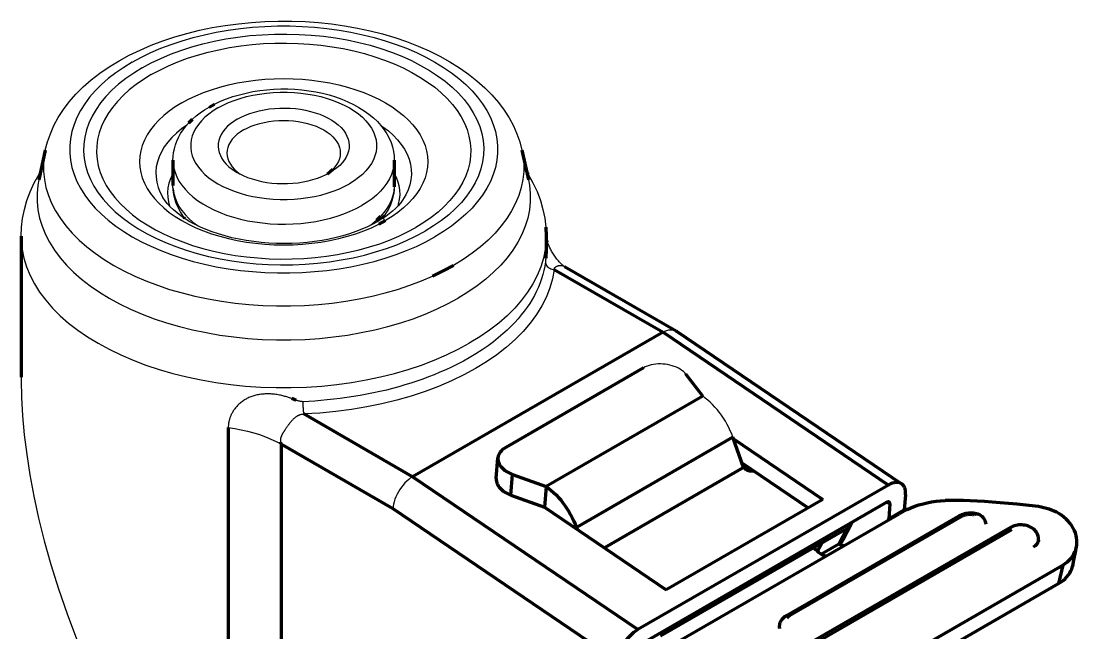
# Model space of a CAD drawing. Header units: millimetres. Extents: x 0 to 559, y 0 to 432.
# Drawn here: x 313.7 to 433, y 97.4 to 166.5 of the extents above; entities that cross this region are included whole.
import ezdxf

# ---------------------------------------------------------------- set-up
doc = ezdxf.new("R2010")
doc.units = ezdxf.units.MM
doc.layers.add('CAXA0', color=7, linetype='Continuous', lineweight=70)
doc.layers.add('CAXA3', color=7, linetype='Continuous', lineweight=25)

msp = doc.modelspace()

# ---------------------------------------------------------------- linework, layer by layer
at = {"layer": 'CAXA0', "color": 7, "linetype": 'Continuous', "lineweight": 70}
for p, q in [((334.948786, 156.811436), (335.576215, 157.14971)), ((332.672688, 155.038285), (333.061478, 155.427496)), ((316.456105, 151.946279), (315.725919, 148.591451)), ((370.290763, 151.946279), (371.020949, 148.591451)), ((330.873434, 150.792855), (330.873434, 147.935096)), ((355.873434, 150.792855), (355.873434, 147.935096)), ((348.616022, 149.490011), (348.276136, 149.234276)), ((348.91601, 149.761876), (348.616022, 149.490011)), ((370.834821, 149.446614), (370.99157, 149.208809)), ((355.873434, 147.935096), (355.871531, 147.809176)), ((332.114867, 144.364744), (332.189582, 144.223883)), ((354.306206, 144.43636), (353.856844, 144.004584)), ((354.735349, 144.500209), (354.493006, 144.180826)), ((354.107934, 143.564507), (354.885501, 143.984972)), ((372.984776, 143.226852), (373.025234, 142.219579)), ((313.721634, 142.219579), (313.721634, 126.283253)), ((373.025234, 142.219579), (373.012694, 141.721742)), ((373.025234, 142.219579), (373.025234, 141.272664)), ((373.020443, 140.803992), (373.016683, 140.638263)), ((373.023293, 140.979032), (373.020443, 140.803992)), ((373.024968, 141.166094), (373.023293, 140.979032)), ((373.025234, 141.273238), (373.024968, 141.166094)), ((373.180698, 141.532762), (373.144568, 141.639215)), ((372.984807, 139.840181), (372.978467, 139.732511)), ((372.990762, 139.951958), (372.984807, 139.840181)), ((372.996422, 140.069352), (372.990762, 139.951958)), ((373.00192, 140.195882), (372.996422, 140.069352)), ((373.007234, 140.333176), (373.00192, 140.195882)), ((373.012225, 140.481307), (373.007234, 140.333176)), ((373.016683, 140.638263), (373.012225, 140.481307)), ((361.408775, 138.29306), (362.556624, 138.918292)), ((373.940227, 138.452355), (386.224167, 131.36038)), ((375.088125, 138.804181), (387.696208, 131.52509)), ((360.1999, 137.707419), (361.408775, 138.29306)), ((386.224167, 131.36038), (357.940013, 115.030613)), ((386.224167, 131.36038), (411.675516, 114.095184)), ((387.697016, 131.524624), (387.753091, 131.489479)), ((387.753852, 131.488966), (413.174776, 114.24441)), ((384.011689, 127.328861), (368.455405, 118.347489)), ((390.707697, 124.118426), (388.804368, 126.605568)), ((390.707697, 124.118426), (373.030101, 113.912322)), ((344.653293, 123.731065), (344.287154, 123.864098)), ((344.780577, 123.685719), (344.653293, 123.731065)), ((357.940013, 115.030613), (345.656892, 122.122116)), ((337.121663, 120.586163), (337.121663, 68.765713)), ((394.118161, 119.493172), (376.440565, 109.287068)), ((395.323529, 116.065622), (394.118161, 119.493172)), ((394.186115, 119.29994), (404.258981, 112.466903)), ((343.065341, 118.868921), (343.055066, 118.951733)), ((343.076835, 118.712728), (343.076835, 64.109839)), ((355.726083, 111.409846), (343.076835, 118.712728)), ((367.393149, 114.817451), (367.578035, 117.150896)), ((395.323529, 116.065622), (379.607171, 106.991832)), ((395.132468, 116.608918), (402.627189, 111.524793)), ((396.259141, 115.655989), (396.330736, 115.79606)), ((396.427311, 115.674239), (396.448682, 115.71605)), ((383.391363, 97.765418), (357.940013, 115.030613)), ((369.036985, 112.966232), (369.221871, 115.299676)), ((369.221871, 115.299676), (373.030101, 113.912322)), ((373.030101, 113.912322), (372.845215, 111.578877)), ((411.675516, 114.095184), (383.391363, 97.765418)), ((369.036985, 112.966232), (372.845215, 111.578877)), ((411.521444, 112.150647), (383.237291, 95.820881)), ((404.258981, 112.466903), (386.581385, 102.260799)), ((411.585051, 112.180365), (411.521444, 112.150647)), ((411.537308, 112.174033), (411.844182, 111.965862)), ((413.611942, 112.986472), (413.479001, 111.308625)), ((381.085165, 94.207241), (355.726083, 111.409846)), ((372.845215, 111.578877), (386.581385, 102.260799)), ((411.844182, 111.965862), (411.711241, 110.288015)), ((411.711241, 110.288015), (413.479001, 111.308625)), ((413.460601, 111.158085), (413.479001, 111.308625)), ((386.355596, 95.522337), (412.910572, 110.853768)), ((400.150817, 99.331356), (419.596713, 110.558383)), ((400.511718, 99.346683), (419.957073, 110.573398)), ((411.694582, 110.15172), (411.711241, 110.288015)), ((421.818898, 110.795127), (421.789933, 110.804478)), ((421.837884, 110.78777), (421.818898, 110.795127)), ((376.440565, 109.287068), (376.227133, 109.284717)), ((376.440565, 109.287068), (376.508519, 109.093836)), ((425.465245, 109.292609), (403.191474, 96.432918)), ((406.975121, 109.15022), (403.262825, 107.006938)), ((425.614905, 109.033388), (403.697877, 96.379662)), ((406.09542, 107.429147), (406.975121, 109.15022)), ((406.589387, 107.939054), (407.469088, 109.660126)), ((422.722469, 109.66309), (422.722635, 109.661098)), ((427.894181, 109.263109), (427.88704, 109.267574)), ((403.680918, 106.605964), (404.146705, 107.517243)), ((406.09542, 107.429147), (404.12449, 106.291237)), ((406.637979, 107.232307), (406.063623, 107.41079)), ((428.62806, 107.858737), (428.627957, 107.857685)), ((403.262825, 107.006938), (385.938781, 97.004956)), ((432.674881, 105.789469), (432.80589, 106.506842)), ((432.80589, 106.506842), (432.921339, 107.129221)), ((407.688064, 91.373628), (431.376042, 105.049807)), ((431.376042, 105.049807), (430.886135, 102.949359)), ((432.567514, 105.191602), (432.674881, 105.789469)), ((407.198157, 89.27318), (430.886135, 102.949359)), ((399.374674, 97.882474), (399.37441, 97.883907))]:
    msp.add_line(p, q, dxfattribs=at)
for points in [[(368.455405, 118.347489), (368.271218, 118.229673), (368.108021, 118.103353), (367.965813, 117.968528), (367.843788, 117.823974), (367.742752, 117.670915), (367.665132, 117.513026), (367.611492, 117.350188), (367.581267, 117.182519), (367.578221, 117.150317)], [(367.578221, 117.150317), (367.575182, 117.014043), (367.593822, 116.844741), (367.636601, 116.67463), (367.702494, 116.507796), (367.792059, 116.344315), (367.904738, 116.18411), (368.037826, 116.031025), (368.191817, 115.885232), (368.366218, 115.746559), (368.556842, 115.618334), (368.762295, 115.501667), (368.983971, 115.395448), (369.221871, 115.299676)], [(396.488546, 115.689007), (396.448231, 115.677651), (396.344286, 115.660699), (396.237549, 115.654795), (396.127908, 115.660387), (396.015476, 115.677028), (395.904742, 115.704054), (395.795776, 115.741884), (395.688507, 115.790098), (395.587219, 115.846772), (395.493341, 115.911262), (395.405444, 115.984213), (395.323529, 116.065622)], [(367.393335, 114.816872), (367.390296, 114.680599), (367.408936, 114.511296), (367.451715, 114.341186), (367.517608, 114.174351), (367.607173, 114.010871), (367.719852, 113.850666), (367.85294, 113.69758), (368.006931, 113.551788), (368.181332, 113.413115), (368.371956, 113.28489), (368.577409, 113.168222), (368.799085, 113.062003), (369.036985, 112.966232)], [(373.030101, 113.912322), (373.316611, 113.706273), (373.597485, 113.482232), (373.872723, 113.2402), (374.143406, 112.979052), (374.408454, 112.699912), (374.664622, 112.406156), (374.912043, 112.097263), (375.150584, 111.773755), (375.3766, 111.440575), (375.589682, 111.097936), (375.790239, 110.745626), (375.975848, 110.387953), (376.145701, 110.026354), (376.300607, 109.659392), (376.440565, 109.287068)], [(413.174847, 114.243644), (413.046623, 114.315127), (412.887082, 114.369415), (412.711857, 114.394416), (412.521444, 114.391055), (412.321988, 114.35944), (412.11554, 114.299608), (411.900049, 114.211523), (411.675516, 114.095184)], [(413.611942, 112.986472), (413.618942, 113.22736), (413.603378, 113.447737), (413.56525, 113.647603), (413.503652, 113.828685), (413.41949, 113.989256), (413.31548, 114.124133), (413.190975, 114.232477), (413.174847, 114.243644)], [(411.771059, 112.174704), (411.740699, 112.190454), (411.694092, 112.200604), (411.6426, 112.197018), (411.585051, 112.180365)], [(411.844182, 111.965862), (411.843103, 112.032616), (411.83245, 112.088318), (411.812222, 112.132968), (411.781248, 112.167237), (411.771059, 112.174704)], [(413.785919, 111.321247), (414.224476, 111.516456), (414.672797, 111.691224), (415.130881, 111.845551), (415.599082, 111.979514), (416.077047, 112.093035), (416.563712, 112.185884), (417.058722, 112.257984), (417.562433, 112.30941), (418.074843, 112.340165)], [(428.297283, 111.696346), (427.243995, 111.811525), (426.227022, 111.916824), (425.247124, 112.012003), (424.306604, 112.097161), (423.404649, 112.171873), (422.53738, 112.234904), (421.704912, 112.285617), (420.908702, 112.323939), (420.146987, 112.34908), (419.419772, 112.360383), (418.72877, 112.357548), (418.074843, 112.340165)], [(413.785919, 111.321247), (413.614689, 111.237604), (413.429408, 111.141988), (413.230107, 111.034386), (413.01461, 110.913535), (412.924671, 110.861908)], [(421.132039, 110.920978), (420.95811, 110.922132), (420.783257, 110.912807), (420.608018, 110.893278), (420.43422, 110.863878), (420.262302, 110.824691), (420.093193, 110.775717)], [(421.81892, 110.795118), (421.641495, 110.849381), (421.474397, 110.885309), (421.304503, 110.908897), (421.132039, 110.920978)], [(430.923662, 110.87091), (430.664779, 111.013482), (430.39679, 111.143167), (430.11973, 111.260092), (429.832551, 111.364608), (429.536358, 111.456604), (429.234398, 111.535614), (428.927761, 111.601662), (428.615386, 111.65517), (428.297283, 111.696346)], [(407.468623, 109.660202), (407.509713, 109.749424), (407.545028, 109.854876)], [(419.769315, 110.648482), (419.615241, 110.568935), (419.595421, 110.557614)], [(419.596713, 110.558383), (419.623421, 110.572237), (419.68218, 110.593164), (419.745671, 110.603805), (419.813171, 110.60404), (419.883907, 110.593865), (419.957073, 110.573398)], [(420.093193, 110.775717), (419.928724, 110.717121), (419.769315, 110.648482)], [(419.957073, 110.573398), (420.013692, 110.603843), (420.072353, 110.632151), (420.133058, 110.658316), (420.195886, 110.682303), (420.260759, 110.704133), (420.327443, 110.723888), (420.396218, 110.74167), (420.466807, 110.757351), (420.538146, 110.77067), (420.610281, 110.781575), (420.683171, 110.790085), (420.755615, 110.796042), (420.827564, 110.799388), (420.899073, 110.800149), (420.969098, 110.798304), (421.037469, 110.793858), (421.10436, 110.786778), (421.169239, 110.776994), (421.231931, 110.764472), (421.292613, 110.74922), (421.351288, 110.731225)], [(421.789933, 110.804478), (421.721064, 110.818442), (421.649396, 110.821882), (421.575843, 110.814711), (421.501182, 110.797025), (421.426082, 110.769082), (421.351288, 110.731224)], [(422.722616, 109.66111), (422.700766, 109.811099), (422.664525, 109.946053), (422.613689, 110.075417), (422.548814, 110.198569), (422.469082, 110.316505), (422.374459, 110.42793), (422.265682, 110.530928), (422.141732, 110.625401), (422.001897, 110.710388), (421.837912, 110.787759)], [(432.921389, 107.129211), (432.948088, 107.299508), (432.969628, 107.569844), (432.965838, 107.843833), (432.936691, 108.121529), (432.882105, 108.401891), (432.801078, 108.680938), (432.693011, 108.958711), (432.558453, 109.234113), (432.39816, 109.501657), (432.211504, 109.76087), (431.999154, 110.011389), (431.763866, 110.248286), (431.506602, 110.469885), (431.226513, 110.677497), (430.923662, 110.87091)], [(406.975121, 109.15022), (407.117862, 109.245546), (407.242538, 109.352818), (407.34915, 109.472036), (407.438464, 109.604757), (407.468623, 109.660202)], [(427.887049, 109.267568), (427.74628, 109.345341), (427.593459, 109.414606), (427.43527, 109.472222), (427.272016, 109.518578), (427.104591, 109.553698), (426.934858, 109.577514), (426.763308, 109.590147), (426.590624, 109.591631), (426.419016, 109.581965), (426.248935, 109.561186), (426.081024, 109.529195), (425.917316, 109.48611), (425.758531, 109.43186), (425.60476, 109.365871), (425.465292, 109.292586)], [(428.627945, 107.857585), (428.633105, 107.930026), (428.632946, 108.056575), (428.621295, 108.181875), (428.598166, 108.306353), (428.563617, 108.429013), (428.517888, 108.54884), (428.460637, 108.666217), (428.391862, 108.780284), (428.311784, 108.889959), (428.21985, 108.995289), (428.115766, 109.095666), (427.999882, 109.189844), (427.894187, 109.263105)], [(406.09542, 107.429147), (406.238161, 107.524473), (406.362837, 107.631746), (406.469449, 107.750964), (406.558763, 107.883684), (406.588922, 107.93913)], [(428.627957, 107.857685), (428.621892, 107.810718), (428.602519, 107.722354), (428.572938, 107.635505), (428.532639, 107.549413), (428.48133, 107.464575), (428.418879, 107.381679), (428.344346, 107.300498), (428.257083, 107.221568), (428.157134, 107.146052), (428.044432, 107.074859)], [(403.262825, 107.006938), (403.440124, 106.822603), (403.620092, 106.655726), (403.802731, 106.506309), (403.989517, 106.37345), (404.178973, 106.258051), (404.366668, 106.16281), (404.552561, 106.088202), (404.621176, 106.067912)], [(431.376042, 105.049807), (431.647055, 105.223913), (431.892605, 105.410865), (432.112673, 105.610573), (432.306979, 105.824004), (432.475722, 106.049833), (432.619594, 106.284486), (432.738527, 106.526953), (432.832474, 106.777666), (432.902163, 107.03521), (432.921389, 107.129211)], [(430.886135, 102.949359), (431.158382, 103.122414), (431.407099, 103.306676), (431.632267, 103.502062), (431.833697, 103.709482), (432.011507, 103.927705), (432.166126, 104.153404), (432.29744, 104.385638), (432.405461, 104.624829), (432.490812, 104.869685), (432.553993, 105.120168), (432.567697, 105.191569)], [(400.150828, 99.331336), (400.118199, 99.312098), (399.979544, 99.220999), (399.855293, 99.123532), (399.74505, 99.019976), (399.648227, 98.91033), (399.564853, 98.794989), (399.495347, 98.675041), (399.439632, 98.55106), (399.397726, 98.423571), (399.36996, 98.294187), (399.356295, 98.164034), (399.356637, 98.033297), (399.371083, 97.903073), (399.374704, 97.882377)], [(400.151358, 99.331669), (400.178063, 99.345521), (400.236821, 99.366449), (400.300313, 99.377091), (400.367813, 99.377326), (400.438551, 99.367151), (400.511718, 99.346683)], [(400.25164, 99.104606), (400.271818, 99.138901), (400.297267, 99.173526), (400.328083, 99.2084), (400.364876, 99.243179), (400.407849, 99.277756), (400.456796, 99.312256), (400.511718, 99.346683)], [(381.085165, 94.207241), (381.117496, 94.462754), (381.171149, 94.723093), (381.246122, 94.988258), (381.343697, 95.261237), (381.462593, 95.539043), (381.598973, 95.812708), (381.753407, 96.082097), (381.925325, 96.347345), (382.109177, 96.59989), (382.305353, 96.839318), (382.513464, 97.066043), (382.726792, 97.272748), (382.943099, 97.456992), (383.164622, 97.621215), (383.391363, 97.765418)]]:
    msp.add_lwpolyline(points, dxfattribs=at)
at = {"layer": 'CAXA3', "color": 7, "linetype": 'Continuous', "lineweight": 25}
for points in [[(324.779351, 162.035235), (325.938905, 162.666659), (327.151664, 163.253492), (328.413736, 163.794713), (329.721875, 164.28962), (331.071596, 164.737083), (332.456707, 165.135688), (333.872047, 165.48468), (335.314044, 165.78382), (336.77835, 166.032717), (338.260129, 166.231011), (339.755291, 166.378554), (341.260439, 166.47528), (342.771204, 166.521067), (344.283019, 166.515887), (345.792154, 166.459785), (347.294155, 166.352875), (348.784583, 166.195373), (350.259804, 165.987474), (351.71567, 165.729465), (353.147572, 165.421807), (354.55137, 165.064972), (355.923233, 164.659406), (357.25854, 164.205865), (358.55242, 163.705378), (359.801705, 163.158435), (361.001718, 162.56622), (362.146259, 161.931077), (363.233455, 161.253267), (364.258532, 160.534811), (365.212927, 159.781461), (366.094519, 158.995321), (366.901842, 158.178006), (367.629792, 157.335589), (368.277551, 156.470778), (368.844809, 155.585819), (369.329211, 154.687185), (369.730759, 153.779438), (370.05094, 152.864677), (370.290755, 151.946317)], [(326.279344, 161.886662), (327.308542, 162.446535), (328.384552, 162.96781), (329.507375, 163.450486), (330.681117, 163.895934), (331.901672, 164.302784), (333.156718, 164.666929), (334.446607, 164.987936), (335.770987, 165.266239), (337.116492, 165.499028), (338.483334, 165.685841), (339.8713, 165.827141), (341.266379, 165.9215), (342.668644, 165.968444), (344.078023, 165.968448), (345.480288, 165.921511), (346.875369, 165.827158), (348.263337, 165.685865), (349.630182, 165.499058), (350.975689, 165.266275), (352.300074, 164.987979), (353.589967, 164.666978), (354.845019, 164.302839), (356.06558, 163.895995), (357.239328, 163.450553), (358.365791, 162.966122), (359.445441, 162.443092), (360.467381, 161.886744), (361.431027, 161.29674), (362.336962, 160.673417), (363.176043, 160.023067), (363.947592, 159.345416), (364.652287, 158.640739), (365.283013, 157.916147), (365.839022, 157.171441), (366.321064, 156.40682), (366.724271, 155.630004), (367.047847, 154.840868), (367.292589, 154.039537), (367.456026, 153.234099), (367.537336, 152.424513), (367.537342, 151.61082), (367.456044, 150.801233), (367.292618, 149.995794), (367.047888, 149.194462), (366.724323, 148.405325), (366.321127, 147.628507), (365.839097, 146.863884), (365.283098, 146.119174), (364.652382, 145.39458), (363.947698, 144.689899), (363.176159, 144.012245), (362.340135, 143.363988), (361.437257, 142.742758), (360.467524, 142.148554)], [(327.395304, 161.242377), (328.416321, 161.795764), (329.485657, 162.308428), (330.603312, 162.780369), (331.77388, 163.213063), (332.992767, 163.605033), (334.24619, 163.951847), (335.53454, 164.252993), (336.857425, 164.508982), (338.199886, 164.71692), (339.562144, 164.876261), (340.943978, 164.987552), (342.32976, 165.049533), (343.719537, 165.061644), (345.113263, 165.024446), (346.495176, 164.938359), (347.865144, 164.802828), (349.2233, 164.618408), (350.554285, 164.387184), (351.857791, 164.108626), (353.134126, 163.783265), (354.368858, 163.414779), (355.561513, 163.00268), (356.712565, 162.547456), (357.808995, 162.054256), (358.850185, 161.522649), (359.836755, 160.953066), (360.757547, 160.351948), (361.611815, 159.718936), (362.400306, 159.05439), (363.114103, 158.365823), (363.752359, 157.652964), (364.31592, 156.916085), (364.798415, 156.163518), (365.198923, 155.395086), (365.518363, 154.610967), (365.753125, 153.820029), (365.902246, 153.022193), (365.966687, 152.217537), (365.945721, 151.41516), (365.838377, 150.615089), (365.645625, 149.817297), (365.369645, 149.030807), (365.009492, 148.255746), (364.56611, 147.491987), (364.044514, 146.748166), (363.443816, 146.02451), (362.764904, 145.320791), (362.015455, 144.64497), (361.198028, 143.999697), (360.310064, 143.38232), (359.351564, 142.792839)], [(328.42602, 160.46997), (329.374539, 160.984859), (330.37616, 161.465059), (331.427085, 161.908749), (332.523327, 162.314246), (333.660726, 162.680012), (334.834969, 163.004658), (336.041602, 163.286955), (337.276046, 163.52583), (338.53362, 163.720378), (339.809554, 163.86986), (341.099006, 163.973711), (342.397086, 164.031534), (343.698869, 164.043113), (344.999418, 164.008401), (346.293799, 163.927532), (347.577102, 163.800812), (348.84446, 163.628721), (350.091063, 163.411913), (351.312185, 163.151209), (352.503192, 162.8476), (353.659566, 162.502235), (354.776922, 162.116426), (355.851021, 161.691636), (356.877788, 161.229477), (357.853328, 160.731701), (358.773941, 160.200197), (359.636135, 159.636981), (360.436638, 159.044189), (361.172415, 158.42407), (361.840675, 157.778977), (362.438881, 157.111356), (362.964766, 156.42374), (363.416335, 155.718738), (363.791874, 154.999023), (364.089958, 154.267326), (364.309458, 153.526422), (364.449541, 152.779122), (364.509674, 152.028261), (364.48963, 151.276686), (364.389486, 150.52725), (364.20962, 149.782794), (363.950716, 149.046143), (363.613755, 148.320091), (363.200015, 147.607392), (362.711066, 146.91075), (362.148764, 146.232808), (361.51524, 145.576136), (360.812897, 144.943227), (360.044401, 144.33648), (359.212667, 143.758198), (358.320848, 143.210573)], [(316.456113, 151.946317), (316.698069, 152.871685), (317.022136, 153.794644), (317.429667, 154.71163), (317.922472, 155.620349), (318.500878, 156.516063), (319.162862, 157.392161), (319.909239, 158.247063), (320.738795, 159.076868), (321.643748, 159.872879), (322.619219, 160.631379), (323.665183, 161.352734), (324.779351, 162.035235)], [(326.279344, 161.886662), (325.309611, 161.292458), (324.406733, 160.671228), (323.570709, 160.022971), (322.79917, 159.345317), (322.094486, 158.640636), (321.46377, 157.916042), (320.907771, 157.171333), (320.425741, 156.40671), (320.022545, 155.629892), (319.69898, 154.840755), (319.45425, 154.039422), (319.290824, 153.233984), (319.209526, 152.424397), (319.209532, 151.610703), (319.290842, 150.801117), (319.454279, 149.995679), (319.699021, 149.194348), (320.022597, 148.405213), (320.425804, 147.628396), (320.907846, 146.863776), (321.463855, 146.119069), (322.094581, 145.394478), (322.799276, 144.6898), (323.570825, 144.01215), (324.409906, 143.3618), (325.315841, 142.738476), (326.279487, 142.148472), (327.301427, 141.592124), (328.381077, 141.069094), (329.50754, 140.584663), (330.681288, 140.139221), (331.901849, 139.732377), (333.156901, 139.368238), (334.446794, 139.047237), (335.771178, 138.768941), (337.116686, 138.536159), (338.483531, 138.349351), (339.871499, 138.208058), (341.26658, 138.113706), (342.668845, 138.066769), (344.078224, 138.066772), (345.480489, 138.113716), (346.875568, 138.208075), (348.263534, 138.349375), (349.630376, 138.536189), (350.975881, 138.768977), (352.300261, 139.04728), (353.59015, 139.368288), (354.845196, 139.732432), (356.065751, 140.139282), (357.239493, 140.58473), (358.362316, 141.067407), (359.438326, 141.588681), (360.467524, 142.148554)], [(327.395304, 161.242377), (326.436804, 160.652896), (325.54884, 160.03552), (324.731413, 159.390247), (323.981964, 158.714425), (323.303052, 158.010707), (322.702354, 157.28705), (322.180758, 156.543229), (321.737376, 155.77947), (321.377223, 155.004409), (321.101243, 154.217919), (320.908491, 153.420127), (320.801147, 152.620056), (320.780181, 151.81768), (320.844622, 151.013024), (320.993743, 150.215188), (321.228505, 149.424249), (321.547945, 148.64013), (321.948453, 147.871698), (322.430948, 147.119132), (322.994509, 146.382252), (323.632765, 145.669393), (324.346562, 144.980826), (325.135053, 144.31628), (325.989321, 143.683268), (326.910113, 143.08215), (327.896683, 142.512567), (328.937873, 141.98096), (330.034303, 141.48776), (331.185355, 141.032537), (332.37801, 140.620437), (333.612742, 140.251952), (334.889077, 139.92659), (336.192583, 139.648032), (337.523568, 139.416808), (338.881724, 139.232388), (340.251692, 139.096857), (341.633605, 139.01077), (343.027331, 138.973572), (344.417108, 138.985684), (345.80289, 139.047664), (347.184724, 139.158955), (348.546982, 139.318296), (349.889443, 139.526234), (351.212328, 139.782224), (352.500678, 140.083369), (353.754101, 140.430183), (354.972988, 140.822154), (356.143556, 141.254848), (357.261211, 141.726788), (358.330547, 142.239452), (359.351564, 142.792839)], [(328.42602, 160.46997), (327.534201, 159.922346), (326.702467, 159.344064), (325.933971, 158.737317)], [(331.861367, 157.277662), (332.638934, 157.698127), (333.462468, 158.088331), (334.328442, 158.446602), (335.233148, 158.771408), (336.172713, 159.061356), (337.143111, 159.315206), (338.140189, 159.53187), (339.159677, 159.71042), (340.197209, 159.850093), (341.248341, 159.950289), (342.308574, 160.01058), (343.373366, 160.030707), (344.438159, 160.010585), (345.498392, 159.950299), (346.549527, 159.850108), (347.58706, 159.710441), (348.60655, 159.531895), (349.603631, 159.315236), (350.574034, 159.061391), (351.513602, 158.771447), (352.418313, 158.446646), (353.284293, 158.088378), (354.107832, 157.698178), (354.885405, 157.277717), (355.613683, 156.828795), (356.289545, 156.353334), (356.910099, 155.853371), (357.472687, 155.331046), (357.974899, 154.788596), (358.414586, 154.228344), (358.789865, 153.652689), (359.099127, 153.064096), (359.34105, 152.465085), (359.514598, 151.858222), (359.619026, 151.246106), (359.653888, 150.631356), (359.619035, 150.016606), (359.514615, 149.404489), (359.341077, 148.797625), (359.099163, 148.198614), (358.789908, 147.610019), (358.414638, 147.034362), (357.974959, 146.474108), (357.472755, 145.931656), (356.910174, 145.409328), (356.289628, 144.909362), (355.613772, 144.433898), (354.885501, 143.984972)], [(325.933971, 158.737317), (325.231628, 158.104407), (324.598104, 157.447736), (324.035802, 156.769793), (323.546853, 156.073151)], [(335.576215, 157.14971), (336.234674, 157.458694), (336.921393, 157.737917), (337.634367, 157.987187), (338.370293, 158.205834), (339.124056, 158.392923), (339.891554, 158.548143), (340.67075, 158.671695), (341.459129, 158.763601), (342.253513, 158.823813), (343.051007, 158.85237), (343.849417, 158.849332), (344.645796, 158.814735), (345.437084, 158.748681), (346.220955, 158.651236), (346.994641, 158.522497), (347.754985, 158.362673), (348.499286, 158.171935), (349.225304, 157.950307), (349.929503, 157.698208), (350.607777, 157.416488), (351.2588, 157.104937), (351.878644, 156.7645), (352.460685, 156.398329), (353.003929, 156.006822), (353.505967, 155.591311), (353.960424, 155.157524), (354.365984, 154.708338), (354.723674, 154.244269), (355.032345, 153.76859), (355.291673, 153.284427), (355.502599, 152.79307), (355.665868, 152.295699), (355.781775, 151.794548), (355.850692, 151.292695), (355.873434, 150.792855)], [(335.948782, 156.712387), (336.530416, 157.023112), (337.143176, 157.305238), (337.78706, 157.558765), (338.466004, 157.784788), (339.176072, 157.982213), (339.905463, 158.147758), (340.654498, 158.28089), (341.422856, 158.382142), (342.197764, 158.449831), (342.979331, 158.483395), (343.767449, 158.483397), (344.549018, 158.449836), (345.323926, 158.382151), (346.092285, 158.280903), (346.841323, 158.147774), (347.570716, 157.982233), (348.280787, 157.784812), (348.959734, 157.558792), (349.607036, 157.303696), (350.223213, 157.020001), (350.798024, 156.712423), (351.330777, 156.380563), (351.822163, 156.02482), (352.264015, 155.651108), (352.655504, 155.259125), (352.997459, 154.849173), (353.284195, 154.428065), (353.514789, 153.995615), (353.690165, 153.55201), (353.807407, 153.104623), (353.865544, 152.653391), (353.865548, 152.198378), (353.807417, 151.747146), (353.690181, 151.299758), (353.514812, 150.856152), (353.284223, 150.423701), (352.997493, 150.002592), (352.655545, 149.592638), (352.264061, 149.200654), (351.824938, 148.82891), (351.336279, 148.475136), (350.798086, 148.139331)], [(331.861367, 157.277662), (331.133096, 156.828736), (330.45724, 156.353272), (329.836694, 155.853306), (329.274113, 155.330978), (328.771909, 154.788526), (328.33223, 154.228272), (327.95696, 153.652615), (327.647705, 153.06402), (327.405791, 152.465009), (327.232253, 151.858145), (327.127833, 151.246027), (327.09298, 150.631278), (327.127842, 150.016528), (327.23227, 149.404412), (327.405818, 148.797549), (327.647741, 148.198538), (327.957003, 147.609945), (328.332282, 147.03429), (328.771969, 146.474038), (329.274181, 145.931588), (329.836769, 145.409263), (330.457323, 144.9093), (331.133185, 144.433839), (331.861463, 143.984917), (332.639036, 143.564455), (333.462575, 143.174256), (334.328555, 142.815988), (335.233266, 142.491187), (336.172834, 142.201243), (337.143237, 141.947398), (338.140318, 141.730739), (339.159808, 141.552193), (340.197341, 141.412526), (341.248476, 141.312335), (342.308709, 141.252049), (343.373502, 141.231927), (344.438294, 141.252054), (345.498527, 141.312345), (346.549659, 141.412541), (347.587191, 141.552213), (348.606679, 141.730764), (349.603757, 141.947428), (350.574155, 142.201277)], [(335.948782, 156.712387), (335.410589, 156.376583), (334.92193, 156.022809), (334.482807, 155.651065), (334.091323, 155.25908), (333.749375, 154.849126), (333.462645, 154.428017), (333.232056, 153.995567), (333.056687, 153.551961), (332.939451, 153.104573), (332.88132, 152.653341), (332.881324, 152.198327), (332.939461, 151.747095), (333.056703, 151.299709), (333.232079, 150.856103), (333.462673, 150.423654), (333.749409, 150.002546), (334.091364, 149.592594), (334.482853, 149.200611), (334.924705, 148.826898), (335.416091, 148.471156), (335.948844, 148.139296), (336.523655, 147.831718), (337.139832, 147.548023), (337.787134, 147.292927), (338.466081, 147.066907), (339.176152, 146.869485), (339.905545, 146.703944), (340.654583, 146.570816), (341.422942, 146.469568), (342.19785, 146.401883), (342.979419, 146.368321), (343.767537, 146.368323), (344.549104, 146.401888), (345.324012, 146.469577), (346.09237, 146.570829), (346.841405, 146.703961), (347.570796, 146.869506), (348.280864, 147.06693), (348.959808, 147.292953), (349.603692, 147.546481), (350.216452, 147.828607), (350.798086, 148.139331)], [(333.061478, 155.427496), (333.484814, 155.800479), (333.940379, 156.155371), (334.428637, 156.492611), (334.948786, 156.811436)], [(338.140822, 155.446841), (338.584196, 155.68218), (339.052292, 155.89391), (339.545108, 156.082031), (340.066146, 156.247452), (340.611906, 156.389264), (341.171882, 156.504738), (341.746349, 156.593362), (342.335033, 156.655647), (342.926602, 156.690395), (343.521113, 156.697071), (344.118508, 156.67621), (344.707291, 156.628212), (345.287293, 156.552553), (345.858683, 156.449758), (346.410461, 156.321805), (346.942248, 156.168207), (347.454423, 155.989451), (347.937129, 155.788979), (348.389795, 155.566369), (348.812992, 155.322042), (349.198573, 155.0607), (349.54581, 154.782016), (349.855433, 154.486317), (350.12148, 154.179295), (350.343109, 153.860731), (350.521163, 153.530845), (350.652216, 153.195986), (350.735356, 152.856058), (350.771494, 152.511156), (350.759935, 152.16792), (350.699754, 151.826382), (350.591876, 151.48651), (350.438378, 151.154845), (350.238374, 150.831546), (349.992749, 150.516455), (349.706231, 150.215636), (349.380396, 149.931111), (349.013668, 149.660858), (348.606138, 149.404931)], [(323.546853, 156.073151), (323.133113, 155.360453), (322.796152, 154.634401), (322.537248, 153.89775), (322.357382, 153.153294), (322.257238, 152.403857), (322.237194, 151.652283), (322.297327, 150.901422), (322.43741, 150.154122), (322.65691, 149.413218), (322.954994, 148.681521), (323.330533, 147.961806), (323.782102, 147.256803), (324.307987, 146.569187), (324.906193, 145.901567), (325.574453, 145.256473), (326.31023, 144.636355), (327.110733, 144.043563), (327.972927, 143.480347), (328.89354, 142.948842), (329.86908, 142.451067), (330.895847, 141.988907), (331.969946, 141.564117), (333.087302, 141.178308), (334.243676, 140.832944), (335.434683, 140.529334), (336.655805, 140.268631), (337.902408, 140.051822), (339.169766, 139.879732), (340.453069, 139.753011), (341.74745, 139.672142), (343.047999, 139.637431), (344.349782, 139.649009), (345.647862, 139.706833), (346.937314, 139.810683), (348.213248, 139.960166), (349.470822, 140.154714), (350.705266, 140.393589), (351.911899, 140.675885), (353.086142, 141.000532), (354.223541, 141.366297), (355.319783, 141.771794), (356.370708, 142.215484), (357.372329, 142.695685), (358.320848, 143.210573)], [(330.873434, 150.792855), (330.890406, 151.224722), (330.941881, 151.658999), (331.028575, 152.093903), (331.150797, 152.526935), (331.309022, 152.957027), (331.504535, 153.384605), (331.738689, 153.809143), (332.011519, 154.227742), (332.322517, 154.637604), (332.672688, 155.038285)], [(338.140822, 155.446841), (337.7332, 155.19086), (337.366472, 154.920608), (337.040637, 154.636082), (336.754119, 154.335264), (336.508494, 154.020172), (336.30849, 153.696874), (336.154991, 153.365209), (336.047114, 153.025337), (335.986933, 152.683799), (335.975374, 152.340563), (336.011512, 151.995661), (336.094652, 151.655733), (336.225705, 151.320874), (336.403759, 150.990987), (336.625388, 150.672424), (336.891435, 150.365402), (337.201058, 150.069703), (337.548295, 149.791018), (337.933876, 149.529677), (338.141147, 149.405171)], [(338.847932, 154.222098), (339.259573, 154.439873), (339.702523, 154.636106), (340.173411, 154.809303), (340.668653, 154.958148), (341.18448, 155.081505), (341.716966, 155.178438), (342.262059, 155.248208), (342.815611, 155.290284), (343.373407, 155.304346), (343.931204, 155.290287), (344.484756, 155.248213), (345.02985, 155.178446), (345.562338, 155.081516), (346.078167, 154.958161), (346.573411, 154.809319), (347.044301, 154.636123), (347.487254, 154.439893), (347.898899, 154.22212), (348.276101, 153.984462), (348.615992, 153.728728), (348.915983, 153.456865), (349.173793, 153.170941), (349.387458, 152.873132), (349.555352, 152.565705), (349.676199, 152.251), (349.749078, 151.931412), (349.773434, 151.609357)], [(332.421466, 154.750826), (331.844204, 154.339258), (331.266256, 153.862719), (330.747294, 153.364065), (330.289845, 152.845726), (329.896138, 152.310226), (329.568091, 151.760174), (329.307302, 151.198251), (329.115042, 150.627194), (328.992247, 150.049785), (328.939516, 149.468837), (328.957106, 148.887181), (329.044931, 148.307649), (329.202562, 147.733067), (329.429233, 147.166233), (329.744615, 146.575318)], [(338.847932, 154.222098), (338.470732, 153.984438), (338.130846, 153.728703), (337.830858, 153.456838), (337.573053, 153.170913), (337.359392, 152.873103), (337.191502, 152.565676), (337.07066, 152.25097), (336.997786, 151.931381), (336.973434, 151.609357)], [(354.342142, 154.734744), (354.592365, 154.568559), (355.198773, 154.103958), (355.747569, 153.616067), (356.23608, 153.107262), (356.661925, 152.580023), (357.02303, 152.036919), (357.317635, 151.480594), (357.544306, 150.913759), (357.701937, 150.339177), (357.789762, 149.759646), (357.807352, 149.17799), (357.754621, 148.597042), (357.631826, 148.019633), (357.439566, 147.448575), (357.178777, 146.886652), (357.002253, 146.575318)], [(316.456105, 151.946279), (316.347644, 151.358492), (316.255893, 150.448942), (316.2559, 149.53785), (316.347664, 148.6283), (316.530874, 147.72337), (316.804911, 146.82612), (317.168848, 145.939588), (317.621452, 145.066773), (318.161194, 144.210628), (318.786245, 143.374051), (319.494492, 142.559871), (320.283537, 141.770845), (321.150711, 141.009641), (322.09308, 140.278836), (323.107455, 139.580901), (324.190404, 138.9182), (325.338262, 138.292974), (326.547145, 137.707338), (327.812963, 137.163275), (329.131433, 136.662625), (330.498093, 136.207083), (331.90832, 135.798189), (333.35734, 135.437327), (334.840252, 135.125719), (336.352038, 134.864419), (337.887581, 134.654311), (339.441687, 134.496105), (341.009097, 134.390337), (342.584507, 134.337366), (344.162587, 134.33737), (345.737996, 134.390349), (347.305404, 134.496124), (348.859508, 134.654337), (350.395049, 134.864453), (351.90683, 135.12576), (353.389738, 135.437376), (354.838753, 135.798244), (356.248974, 136.207145), (357.615627, 136.662694), (358.93409, 137.16335), (360.1999, 137.707419)], [(336.973434, 151.609357), (336.99779, 151.287302), (337.070669, 150.967714), (337.191516, 150.653009), (337.35941, 150.345582), (337.573075, 150.047773), (337.830885, 149.761849)], [(349.773434, 151.609357), (349.749082, 151.287333), (349.676208, 150.967744), (349.555366, 150.653038), (349.387476, 150.345611), (349.173815, 150.047801), (348.91601, 149.761876)], [(370.290763, 151.946279), (370.399204, 151.358622), (370.490968, 150.449072), (370.490975, 149.537981), (370.399224, 148.62843), (370.216027, 147.723499), (369.942002, 146.826248), (369.578079, 145.939714), (369.125487, 145.066897), (368.585758, 144.21075), (367.960719, 143.374169), (367.252484, 142.559986), (366.46345, 141.770956), (365.596286, 141.009748), (364.653928, 140.278938), (363.639563, 139.580999), (362.556624, 138.918292)], [(330.873434, 150.792855), (330.890568, 150.415128), (330.966613, 149.913321), (331.103104, 149.415799), (331.299375, 148.924987), (331.554469, 148.443274), (331.867144, 147.973008), (332.235876, 147.51648), (332.65887, 147.075915), (333.134063, 146.653458), (333.659142, 146.251167), (334.231548, 145.871004), (334.848493, 145.514819), (335.50697, 145.184348), (336.203771, 144.881201), (336.935503, 144.606855), (337.698599, 144.362647), (338.489343, 144.149766), (339.303881, 143.96925), (340.138246, 143.821977), (340.988373, 143.708666), (341.850119, 143.629868), (342.719287, 143.585968), (343.591641, 143.577179), (344.462933, 143.603544), (345.328916, 143.664934), (346.185373, 143.761052), (347.02813, 143.891427), (347.853082, 144.055425), (348.656209, 144.252248), (349.4336, 144.480935), (350.181466, 144.740374), (350.896163, 145.0293), (351.574211, 145.346305), (352.212306, 145.689845)], [(355.873434, 150.792855), (355.871531, 150.666934), (355.825872, 150.163901), (355.719546, 149.663932), (355.553072, 149.169463), (355.327259, 148.682902), (355.043208, 148.206622), (354.702303, 147.742941), (354.306206, 147.294119), (353.856844, 146.862342), (353.356409, 146.449715), (352.807338, 146.058247), (352.212306, 145.689845)], [(315.207079, 148.22835), (315.756992, 149.211591), (315.911978, 149.446298)], [(330.873434, 149.292431), (330.831976, 149.222916), (330.595062, 148.712437), (330.420404, 148.193661)], [(337.830885, 149.761849), (338.130876, 149.489986), (338.470767, 149.234252)], [(338.141147, 149.405171), (338.357073, 149.28535), (338.809739, 149.06274), (339.292445, 148.862268), (339.80462, 148.683512), (340.336407, 148.529914), (340.888185, 148.401961), (341.459575, 148.299166), (342.039577, 148.223506), (342.62836, 148.175509), (343.225755, 148.154648), (343.820266, 148.161324), (344.411835, 148.196072), (345.000518, 148.258357), (345.574986, 148.346981), (346.134962, 148.462454), (346.680721, 148.604266), (347.20176, 148.769688), (347.694576, 148.957808), (348.162672, 149.169538), (348.606046, 149.404878)], [(355.873434, 149.285429), (356.041038, 148.968931), (356.246957, 148.453991), (356.390157, 147.932012), (356.469941, 147.405537), (356.48592, 146.877131), (356.438017, 146.34937), (356.326464, 145.824823), (356.253727, 145.608776)], [(370.99157, 149.208809), (371.534882, 148.237946), (371.993545, 147.251809), (372.367401, 146.254184), (372.656863, 145.248224), (372.862393, 144.237739), (372.984776, 143.226852)], [(313.721634, 142.219579), (313.761644, 143.221256), (313.882927, 144.228157), (314.087083, 145.236286), (314.374882, 146.240298), (314.74736, 147.237568), (315.207079, 148.22835)], [(315.725919, 148.591451), (315.614516, 147.98772), (315.520276, 147.053496), (315.520283, 146.117689), (315.614536, 145.183466), (315.802716, 144.253987), (316.084187, 143.332398), (316.457996, 142.421817)], [(330.420404, 148.193661), (330.308851, 147.669114), (330.260947, 147.141352), (330.276927, 146.612946), (330.356711, 146.086471), (330.48464, 145.620158)], [(332.260113, 144.176302), (332.023194, 144.483682), (331.714523, 144.95936), (331.455195, 145.443523), (331.244269, 145.93488), (331.081, 146.432252), (330.965093, 146.933403), (330.896176, 147.435256), (330.873434, 147.935096)], [(355.873434, 147.935096), (355.856462, 147.503229), (355.804987, 147.068952), (355.718293, 146.634047), (355.596071, 146.201016), (355.437846, 145.770923), (355.242333, 145.343346), (355.008179, 144.918808), (354.735349, 144.500209)], [(371.020949, 148.591451), (371.132332, 147.987853), (371.226585, 147.05363), (371.226592, 146.117823), (371.132352, 145.183599), (370.944185, 144.25412), (370.662728, 143.332529), (370.288932, 142.421946)], [(330.890643, 147.556872), (330.966613, 147.055563), (331.103104, 146.558041), (331.299375, 146.067228), (331.554469, 145.585515), (331.867144, 145.11525), (332.235876, 144.658722), (332.65887, 144.218156), (333.134063, 143.795699), (333.626127, 143.418704)], [(355.871531, 147.809176), (355.825872, 147.306143), (355.719546, 146.806173), (355.553072, 146.311704), (355.327259, 145.825144), (355.043208, 145.348863), (354.702303, 144.885182), (354.306206, 144.43636)], [(350.813207, 142.494901), (350.075902, 142.272647), (349.310416, 142.072343), (348.519869, 141.895462), (347.707788, 141.743327), (346.87704, 141.616922), (346.03087, 141.517136), (345.173492, 141.444756), (344.30824, 141.400258), (343.438434, 141.383964), (342.568333, 141.396026), (341.701323, 141.436383), (340.840791, 141.504824), (339.990997, 141.600868), (339.15523, 141.723912), (338.336681, 141.873206), (337.53938, 142.047637), (336.766393, 142.246039), (336.020426, 142.467164), (335.30485, 142.70935), (334.622317, 142.970894), (333.974886, 143.250112), (333.364954, 143.544956), (332.795071, 143.852959), (332.266023, 144.172314), (331.777903, 144.501608), (331.333291, 144.837523), (330.93188, 145.178454), (330.571091, 145.525193), (330.251734, 145.876002), (329.97611, 146.22694), (329.744613, 146.575322)], [(357.002255, 146.575322), (356.801566, 146.269916), (356.567018, 145.962426), (356.298877, 145.654685), (355.998799, 145.349559), (355.667134, 145.048075), (355.301603, 144.749217), (354.901403, 144.45377)], [(354.901403, 144.45377), (354.468481, 144.164436), (354.003937, 143.882905)], [(354.641666, 144.376745), (354.614041, 144.31722), (354.559135, 144.225022)], [(350.574155, 142.201277), (351.51372, 142.491226), (352.418426, 142.816031), (353.2844, 143.174303), (354.107934, 143.564507)], [(354.003937, 143.882905), (353.438842, 143.574223), (352.835265, 143.27919), (352.194998, 142.999734)], [(353.856844, 144.004584), (353.356409, 143.591956), (353.09754, 143.407392)], [(313.721634, 142.219579), (313.734181, 141.7216), (313.834478, 140.727469), (314.034726, 139.738387), (314.334246, 138.7577), (314.732026, 137.788727), (315.226719, 136.834747), (315.816652, 135.898988), (316.499829, 134.984615), (317.273937, 134.094723), (318.136357, 133.232324), (319.084172, 132.400334), (320.114174, 131.601569), (321.222878, 130.838732), (322.406532, 130.114405), (323.661132, 129.431038), (324.982432, 128.790943), (326.365961, 128.196286), (327.807038, 127.649079), (329.300787, 127.151175), (330.842154, 126.704257), (332.425922, 126.309839), (334.046733, 125.969253), (335.699103, 125.683654), (337.37744, 125.454007), (339.076066, 125.28109), (340.789232, 125.165487), (342.511143, 125.107589), (344.235972, 125.107593), (345.957882, 125.165499), (347.671047, 125.28111), (349.36967, 125.454036), (351.048004, 125.683691), (352.700369, 125.969298), (354.321176, 126.309891), (355.904938, 126.704318), (357.446298, 127.151243), (358.94004, 127.649154), (360.381109, 128.196368), (361.76463, 128.791031), (363.085921, 129.431132), (364.34051, 130.114506)], [(316.457996, 142.421817), (316.922879, 141.525325), (317.477261, 140.645956), (318.119268, 139.786684), (318.846728, 138.950419), (319.657178, 138.139988), (320.547876, 137.358135), (321.515808, 136.607505), (322.5577, 135.890638), (323.670026, 135.20996), (324.849022, 134.567773), (326.090699, 133.966251), (327.390854, 133.407429), (328.74509, 132.893198), (330.148824, 132.425298), (331.597305, 132.005312), (333.085634, 131.634662), (334.608773, 131.3146), (336.161568, 131.046212), (337.738767, 130.830404), (339.335031, 130.667906), (340.94496, 130.55927), (342.563106, 130.504861), (344.183994, 130.504865), (345.802139, 130.559281), (347.412067, 130.667926), (349.008329, 130.830431), (350.585524, 131.046246), (352.138316, 131.314643), (353.66145, 131.634711), (355.149773, 132.005369), (356.598248, 132.425361), (358.001975, 132.893268), (359.356204, 133.407506), (360.656351, 133.966334), (361.898019, 134.567862), (363.077006, 135.210054)], [(352.194998, 142.999734), (351.520235, 142.737743), (350.813207, 142.494901)], [(370.288932, 142.421946), (369.824062, 141.525452), (369.269692, 140.64608), (368.627698, 139.786806), (367.90025, 138.950537), (367.089812, 138.140102), (366.199125, 137.358245), (365.231204, 136.60761), (364.189322, 135.890738), (363.077006, 135.210054)], [(373.084172, 141.835803), (373.059851, 141.924102), (373.039491, 142.003873), (373.025234, 142.064327)], [(373.012694, 141.721742), (372.912411, 140.727611), (372.712178, 139.738528), (372.412672, 138.75784), (372.014906, 137.788865), (371.520226, 136.834883), (370.930307, 135.89912), (370.247144, 134.984744), (369.473049, 134.094849), (368.61064, 133.232445), (367.662838, 132.40045), (366.632847, 131.601681), (365.524154, 130.838839), (364.34051, 130.114506)], [(373.144568, 141.639215), (373.112377, 141.740589), (373.084172, 141.835803)], [(375.093917, 138.800861), (375.081508, 138.808175), (375.038715, 138.835529), (374.985066, 138.873334), (374.919957, 138.923267), (374.846025, 138.984451), (374.766768, 139.054682), (374.682528, 139.13412), (374.594143, 139.222461), (374.504145, 139.317491), (374.414637, 139.417029), (374.327354, 139.51896), (374.242426, 139.62287), (374.158962, 139.729711), (374.076954, 139.839479), (373.997348, 139.950853), (373.92034, 140.063434), (373.846294, 140.176533), (373.775342, 140.289757), (373.707168, 140.403439), (373.642029, 140.516998), (373.579973, 140.630156), (373.520395, 140.743891), (373.463359, 140.858034), (373.409146, 140.971935), (373.357577, 141.085874), (373.308768, 141.199518), (373.262965, 141.312156), (373.220272, 141.423328), (373.180698, 141.532762)], [(372.978467, 139.732511), (372.971541, 139.626829), (372.967862, 139.575731), (372.96402, 139.525811), (372.960027, 139.477286), (372.955916, 139.431498), (372.9517, 139.388893), (372.947369, 139.349024), (372.942923, 139.311892)], [(373.940227, 138.452355), (373.749331, 137.404488), (373.45452, 136.371908), (373.055792, 135.354615), (372.551022, 134.349097), (371.942336, 133.358867), (371.236115, 132.394454), (370.431309, 131.456168), (369.528969, 130.5437), (368.53862, 129.666648), (367.459412, 128.825432), (366.292196, 128.019632), (365.049045, 127.257581), (363.729112, 126.539691), (362.333245, 125.86555), (360.876057, 125.242248), (359.356883, 124.670322), (357.776389, 124.149236), (356.151185, 123.68447), (354.480786, 123.276649), (352.765677, 122.925149), (351.023927, 122.633584), (349.261557, 122.40316), (347.472545, 122.23267), (345.656892, 122.122116)], [(372.942923, 139.311892), (372.869177, 138.832517), (372.772049, 138.354216), (372.65157, 137.87737), (372.507719, 137.402141), (372.340614, 136.929133), (372.150623, 136.45938), (371.937836, 135.993014), (371.702562, 135.530634), (371.445817, 135.073924), (371.16872, 134.62424), (370.871156, 134.180821), (370.552245, 133.742174), (370.213574, 133.31032), (369.854176, 132.883881), (369.468139, 132.45659), (369.055069, 132.029382), (368.614039, 131.602622), (368.13631, 131.169894), (367.618753, 130.731196), (367.061013, 130.289022), (366.4569, 129.841452), (365.802713, 129.389164), (365.097889, 128.93517), (364.34051, 128.481501)], [(372.942923, 139.311892), (372.951454, 139.204949), (372.976903, 139.099101), (373.018832, 138.996158), (373.076526, 138.897881), (373.148996, 138.805953), (373.235003, 138.721947), (373.333076, 138.647298), (373.441535, 138.583286), (373.558526, 138.531005), (373.682046, 138.491349), (373.809983, 138.464998), (373.940147, 138.452401)], [(373.940147, 138.452401), (373.939086, 138.483145), (373.941267, 138.512982), (373.946685, 138.541855), (373.955711, 138.569773), (373.967958, 138.596596), (373.982285, 138.622083), (373.998586, 138.646118), (374.01695, 138.668771), (374.036525, 138.690139), (374.057069, 138.710128), (374.078808, 138.728829), (374.101592, 138.746624), (374.125269, 138.763496), (374.149969, 138.779415), (374.175944, 138.794695), (374.203219, 138.80934), (374.231729, 138.823221), (374.261587, 138.836396), (374.292913, 138.848836), (374.325527, 138.860394), (374.359093, 138.870953), (374.39352, 138.880416), (374.428837, 138.888745), (374.46489, 138.895922), (374.501545, 138.90186), (374.538863, 138.90651), (374.576969, 138.909883), (374.615959, 138.911877), (374.655623, 138.912378), (374.695629, 138.911361), (374.736148, 138.908713), (374.776879, 138.904346), (374.816827, 138.898392), (374.855915, 138.89087), (374.894169, 138.881773), (374.930823, 138.87137), (374.965748, 138.859804), (374.99911, 138.847113), (375.030636, 138.833519), (375.060259, 138.819188), (375.088125, 138.804181)], [(386.224167, 131.36038), (386.445485, 131.475362), (386.663392, 131.562763), (386.875483, 131.621642), (387.07936, 131.651405), (387.272797, 131.651725), (387.453772, 131.622552)], [(387.453772, 131.622552), (387.62022, 131.564263), (387.697016, 131.524624)], [(364.34051, 128.481501), (363.673243, 128.108144), (363.005993, 127.75721), (362.341018, 127.427988), (361.683463, 127.121105), (361.032408, 126.834318), (360.38022, 126.563003), (359.72825, 126.306848), (359.077486, 126.065395), (358.418564, 125.834685), (357.750272, 125.614194), (357.074896, 125.404574), (356.387573, 125.204321), (355.686753, 125.013193), (354.974667, 124.832005), (354.251936, 124.661063), (353.51733, 124.500261), (352.772897, 124.350229), (352.024347, 124.212123), (351.27079, 124.085689), (350.514268, 123.971179), (349.765228, 123.869814), (349.024215, 123.781082), (348.292094, 123.704517), (347.580059, 123.640494), (346.892326, 123.588321), (346.225978, 123.546745), (345.581526, 123.514877)], [(388.804368, 126.605568), (388.670968, 126.761673), (388.519622, 126.908497), (388.35033, 127.046042), (388.161437, 127.175266), (387.954598, 127.295211), (387.734778, 127.402997), (387.501661, 127.498331), (387.255562, 127.581507), (387.002387, 127.650528), (386.741966, 127.705052), (386.474468, 127.745422), (386.206314, 127.770668), (385.937488, 127.780425), (385.668006, 127.775059), (385.404335, 127.754699), (385.146616, 127.718981), (384.894708, 127.668268), (384.654657, 127.603778), (384.428478, 127.525917), (384.214155, 127.434277), (384.011689, 127.328861)], [(313.72164, 126.355041), (313.722896, 125.957118), (313.770697, 123.977447), (313.890134, 121.915355), (314.08392, 119.777885), (314.355351, 117.562537), (314.710873, 115.253684), (315.155953, 112.850442), (315.694691, 110.36032), (316.334304, 107.781227), (317.08327, 105.103244), (317.943431, 102.34593), (318.910088, 99.551522), (319.982274, 96.726869)], [(344.287154, 123.864098), (344.204287, 123.893582), (344.118478, 123.923658), (344.029494, 123.954387), (343.936691, 123.985444), (343.840326, 124.016842), (343.740142, 124.048609), (343.634714, 124.080458), (343.523535, 124.11265), (343.407114, 124.144992), (343.285558, 124.176523), (343.158002, 124.20742), (343.025316, 124.237586), (342.890206, 124.265625), (342.752847, 124.291321), (342.613072, 124.314929), (342.473073, 124.335717), (342.333124, 124.353488), (342.192958, 124.368442), (342.053957, 124.38041), (341.916519, 124.389284), (341.78025, 124.395151), (341.64534, 124.39812), (341.511866, 124.398181), (341.379756, 124.395322), (341.24898, 124.389646), (341.119529, 124.381155), (340.991415, 124.369827), (340.86464, 124.35573), (340.739214, 124.338868), (340.615129, 124.319217), (340.49237, 124.296804), (340.370938, 124.271635), (340.250831, 124.243686), (340.132037, 124.212937), (340.014548, 124.179394), (339.898371, 124.143035), (339.783507, 124.103791), (339.669945, 124.06167), (339.557696, 124.016647), (339.4468, 123.968616), (339.337241, 123.917581), (339.229034, 123.86352), (339.12226, 123.806286), (339.016841, 123.745832), (338.912853, 123.682189), (338.810616, 123.615326), (338.709918, 123.545012), (338.610966, 123.471459), (338.514705, 123.395285), (338.421125, 123.316292), (338.330228, 123.234649), (338.242966, 123.151521), (338.159511, 123.066878), (338.079682, 122.980713), (338.003893, 122.894217), (337.932276, 122.807412), (337.86469, 122.720241), (337.801139, 122.633778), (337.741776, 122.548203), (337.686438, 122.463307), (337.634664, 122.37958), (337.586464, 122.297091), (337.54182, 122.21575), (337.500233, 122.135813), (337.461681, 122.057301), (337.426181, 121.98018), (337.393292, 121.904621), (337.363009, 121.83068), (337.335333, 121.758293), (337.309839, 121.687454), (337.286516, 121.618234), (337.265373, 121.550556), (337.246011, 121.4842), (337.228403, 121.41921), (337.212574, 121.355538), (337.198198, 121.29282), (337.185242, 121.231063), (337.173738, 121.170257), (337.163464, 121.110016), (337.154385, 121.050274), (337.146534, 120.991095), (337.139793, 120.932292), (337.134145, 120.87383), (337.129607, 120.815743), (337.126097, 120.757942), (337.12359, 120.700396), (337.122112, 120.643137), (337.121663, 120.586163)], [(394.118161, 119.493172), (393.978203, 119.865496), (393.823297, 120.232458), (393.653444, 120.594057), (393.467835, 120.95173), (393.267278, 121.30404), (393.054196, 121.646679), (392.82818, 121.979859), (392.589639, 122.303367), (392.342218, 122.61226), (392.08605, 122.906015), (391.821002, 123.185155), (391.550319, 123.446304), (391.275081, 123.688336), (390.994207, 123.912377), (390.707697, 124.118426)], [(345.581526, 123.514877), (345.519467, 123.514646), (345.457274, 123.517275), (345.394948, 123.522765), (345.332301, 123.531479), (345.26952, 123.543055), (345.207169, 123.556399), (345.145475, 123.571398), (345.08421, 123.588161), (345.02326, 123.605928), (344.962979, 123.624483), (344.903013, 123.644038), (344.84218, 123.664481), (344.780577, 123.685719)], [(345.655994, 122.122635), (345.646274, 122.204769), (345.636721, 122.299469), (345.627497, 122.405113), (345.618761, 122.519895), (345.610662, 122.64185), (345.603338, 122.768892), (345.596916, 122.898847), (345.591504, 123.029491), (345.587195, 123.158589), (345.584064, 123.283932), (345.582163, 123.403376), (345.581526, 123.514877)], [(343.577365, 120.398034), (343.638676, 120.49096), (343.670831, 120.539019), (343.70404, 120.588107), (343.738453, 120.638453), (343.774109, 120.690027), (343.811049, 120.742762), (343.849434, 120.796819), (343.889413, 120.85231), (343.930929, 120.908985), (343.973839, 120.96646), (344.018272, 121.024849), (344.064155, 121.083883), (344.110987, 121.142631), (344.158897, 121.201243), (344.207736, 121.259453), (344.256502, 121.315795), (344.304865, 121.369975), (344.353023, 121.422318), (344.400711, 121.472378), (344.447646, 121.519957), (344.493979, 121.565341), (344.540101, 121.608812), (344.586071, 121.65049), (344.631745, 121.690312), (344.677218, 121.728269), (344.722586, 121.764485), (344.767685, 121.798901), (344.812213, 121.831249), (344.855944, 121.861442), (344.899037, 121.889681), (344.941775, 121.916142), (344.983952, 121.940803), (345.025729, 121.963775), (345.067946, 121.985397), (345.110589, 122.005772), (345.153648, 122.024824), (345.197983, 122.042566), (345.24382, 122.059177), (345.290916, 122.074463), (345.339428, 122.08788), (345.38955, 122.099524), (345.441069, 122.109325), (345.493527, 122.11655), (345.546763, 122.121013), (345.600921, 122.123024), (345.655994, 122.122635)], [(337.121663, 120.586163), (337.862807, 120.479514), (338.590699, 120.345859), (339.302387, 120.185739), (339.99499, 119.999803), (340.665701, 119.788804), (341.311802, 119.553598), (341.930676, 119.295136), (342.519816, 119.014467), (343.076835, 118.712728)], [(343.055066, 118.951733), (343.05289, 118.970252), (343.050728, 118.989521), (343.048605, 119.00953), (343.046642, 119.030338), (343.044841, 119.051962), (343.043228, 119.074396), (343.041968, 119.097666), (343.041071, 119.121777), (343.040563, 119.146737), (343.04064, 119.17258), (343.041322, 119.19932), (343.042634, 119.226957), (343.044783, 119.255501), (343.047817, 119.28501), (343.051744, 119.31544), (343.056713, 119.346641), (343.06279, 119.378633), (343.069965, 119.411405), (343.07827, 119.444762), (343.087778, 119.478726), (343.098465, 119.513275), (343.110202, 119.548143), (343.123024, 119.583289), (343.136927, 119.618746), (343.151708, 119.654351), (343.167348, 119.690017), (343.18388, 119.725818), (343.201179, 119.76184), (343.219235, 119.798053), (343.238071, 119.834471), (343.257617, 119.871248), (343.277872, 119.908372), (343.298857, 119.945837), (343.320527, 119.983801), (343.342889, 120.02225), (343.365964, 120.061177), (343.38974, 120.100749), (343.414227, 120.14095), (343.439449, 120.181769), (343.465426, 120.223384), (343.492171, 120.265773)], [(343.492171, 120.265773), (343.548106, 120.353018), (343.577365, 120.398034)], [(343.076835, 118.712728), (343.076759, 118.724193), (343.076515, 118.735912), (343.076106, 118.747885), (343.075532, 118.760097), (343.074796, 118.772565), (343.073898, 118.785331), (343.072837, 118.798389), (343.07162, 118.811747), (343.070257, 118.825472), (343.068751, 118.839546), (343.065341, 118.868921)], [(357.940013, 115.030613), (357.717679, 114.889344), (357.496736, 114.723389), (357.279621, 114.534566), (357.068791, 114.324897), (356.866544, 114.096693), (356.675003, 113.852528), (356.496349, 113.595023), (356.332574, 113.326978), (356.185323, 113.05143), (356.056305, 112.771335), (355.946997, 112.489711), (355.858405, 112.209764), (355.791497, 111.934555), (355.747195, 111.666964), (355.726083, 111.409846)]]:
    msp.add_lwpolyline(points, dxfattribs=at)

doc.saveas('drawing.dxf')
